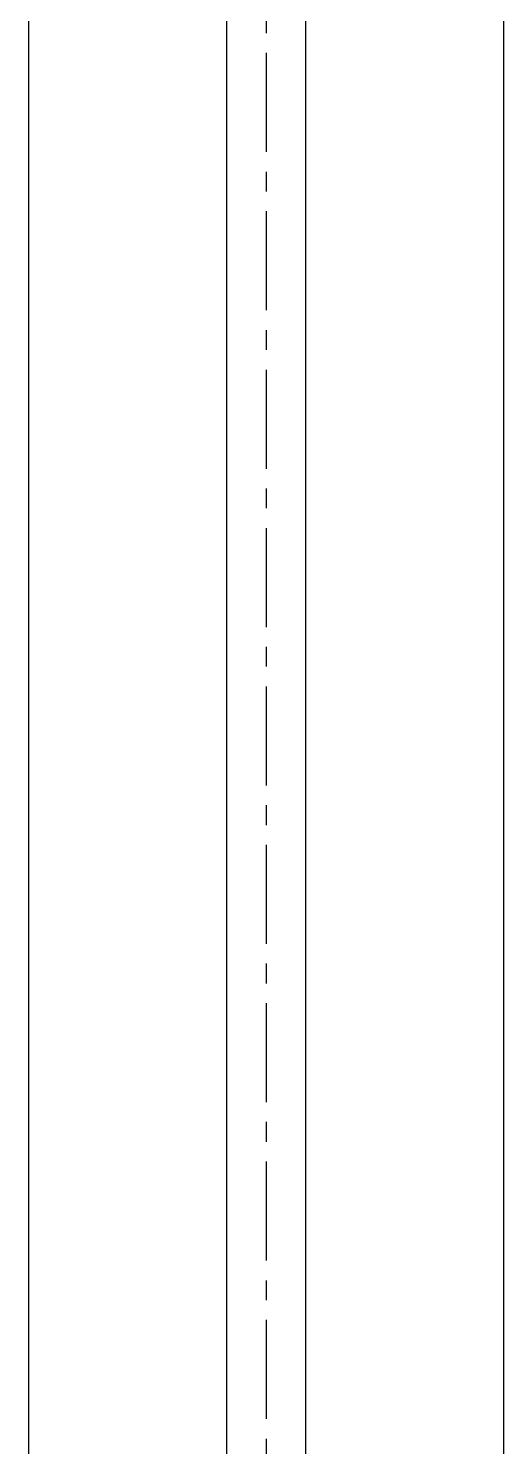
# Model space of a CAD drawing. Header units: inches. Extents: x 0 to 23821, y 0 to 11279.
# Drawn here: x 9929.9 to 9989.9, y 2303.7 to 2482.8 of the extents above; entities that cross this region are included whole.
import ezdxf

# ---------------------------------------------------------------- set-up
doc = ezdxf.new("R2010")
doc.units = ezdxf.units.IN
doc.header["$LTSCALE"] = 10
doc.header["$MEASUREMENT"] = 0
doc.linetypes.add('CENTER', pattern=[2, 1.25, -0.25, 0.25, -0.25])
doc.layers.add('11', color=1, linetype='CENTER')
doc.layers.add('A', color=8, linetype='Continuous')

# ---------------------------------------------------------------- blocks, each defined once
blk = doc.blocks.new('A$Cd309145c')
for p, q in [((0, 0), (0, -925)), ((60, 0), (60, -925))]:
    blk.add_line(p, q)
at = {"layer": '11'}
blk.add_line((30, 0), (30, -925), dxfattribs=at)
at = {"layer": 'A'}
for p, q in [((25, 0), (25, -925)), ((35, 0), (35, -925))]:
    blk.add_line(p, q, dxfattribs=at)

msp = doc.modelspace()

# ---------------------------------------------------------------- block references
msp.add_blockref('A$Cd309145c', (9929.92934489, 2679.72111145, -227228.55083111))

doc.saveas('drawing.dxf')
